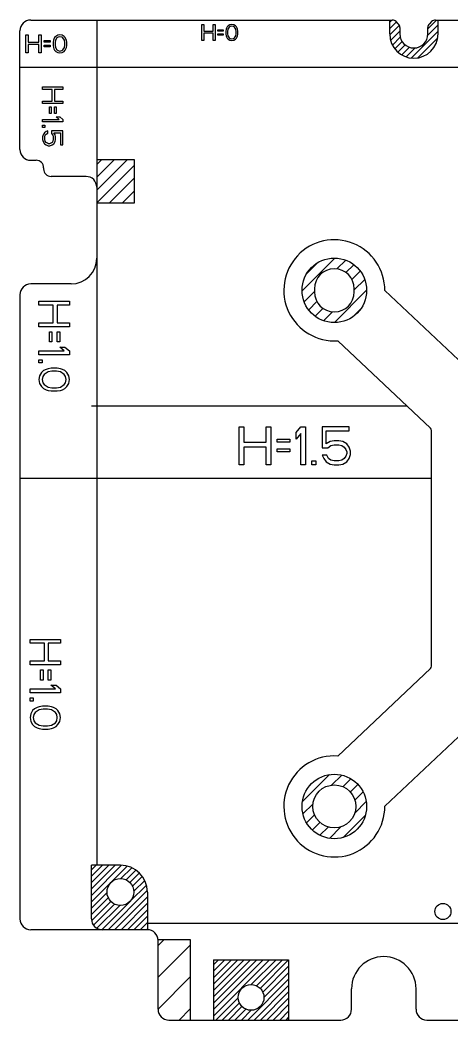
# Model space of a CAD drawing. Header units: millimetres. Extents: x 0 to 420, y 0 to 297.
# Drawn here: x 219.5 to 259.6, y 117.4 to 210.4 of the extents above; entities that cross this region are included whole.
import ezdxf

# ---------------------------------------------------------------- set-up
doc = ezdxf.new("R2010")
doc.units = ezdxf.units.MM
doc.header["$LTSCALE"] = 23.1
doc.layers.add('ASSEM_MEM', color=7, linetype='CONTINUOUS')

msp = doc.modelspace()

# ---------------------------------------------------------------- linework, layer by layer
at = {"layer": 'ASSEM_MEM', "color": 7, "linetype": 'CONTINUOUS'}
for p, q in [((220.462, 210.446), (253.862, 210.446)), ((258.362, 210.446), (264.812, 210.446)), ((219.462, 198.396), (219.462, 209.446)), ((220.462, 197.396), (220.962, 197.396)), ((221.662, 196.696), (221.662, 196.596)), ((225.612, 195.896), (222.362, 195.896)), ((224.212, 185.896), (220.462, 185.896)), ((219.462, 184.896), (219.462, 126.846)), ((227.112, 125.846), (220.462, 125.846)), ((250.312, 118.446), (250.312, 120.346)), ((256.312, 118.446), (256.312, 120.346)), ((235.312, 117.446), (237.462, 117.446)), ((244.462, 117.446), (249.312, 117.446)), ((257.312, 117.446), (290.312, 117.446))]:
    msp.add_line(p, q, dxfattribs=at)
at = {"layer": 'ASSEM_MEM', "color": 4, "linetype": 'CONTINUOUS'}
for p, q in [((226.612, 210.446), (226.612, 131.851)), ((253.862, 210.381), (253.856, 210.381)), ((253.862, 209.146), (253.862, 210.446)), ((253.862, 210.446), (254.105, 210.446)), ((254.665, 210.093), (254.458, 210.3)), ((257.765, 210.3), (257.558, 210.093)), ((258.119, 210.446), (258.362, 210.446)), ((258.362, 209.146), (258.362, 210.446)), ((254.812, 209.739), (254.812, 209.146)), ((257.412, 209.146), (257.412, 209.739)), ((220.011, 207.38), (220.011, 209.07)), ((220.011, 209.07), (220.222, 209.07)), ((220.222, 209.07), (220.222, 208.387)), ((220.222, 208.387), (221.208, 208.387)), ((221.208, 208.387), (221.208, 209.07)), ((221.208, 209.07), (221.419, 209.07)), ((221.419, 209.07), (221.419, 207.38)), ((221.701, 208.387), (221.701, 208.531)), ((221.701, 208.531), (222.264, 208.531)), ((222.264, 208.387), (221.701, 208.387)), ((222.264, 208.531), (222.264, 208.387)), ((222.581, 208.567), (222.546, 208.387)), ((222.546, 208.387), (222.546, 208.063)), ((222.617, 208.675), (222.581, 208.567)), ((222.687, 208.819), (222.617, 208.675)), ((222.793, 208.926), (222.687, 208.819)), ((222.757, 208.567), (222.722, 208.351)), ((222.722, 208.351), (222.722, 208.099)), ((222.898, 208.783), (222.757, 208.567)), ((222.969, 209.034), (222.793, 208.926)), ((223.004, 208.854), (222.898, 208.783)), ((223.18, 209.07), (222.969, 209.034)), ((223.18, 208.89), (223.004, 208.854)), ((223.391, 209.034), (223.18, 209.07)), ((223.356, 208.854), (223.18, 208.89)), ((223.462, 208.783), (223.356, 208.854)), ((223.567, 208.926), (223.391, 209.034)), ((223.602, 208.567), (223.462, 208.783)), ((223.673, 208.819), (223.567, 208.926)), ((223.638, 208.351), (223.602, 208.567)), ((223.638, 208.099), (223.638, 208.351)), ((223.743, 208.675), (223.673, 208.819)), ((223.778, 208.567), (223.743, 208.675)), ((223.814, 208.387), (223.778, 208.567)), ((223.814, 208.063), (223.814, 208.387)), ((220.222, 208.171), (220.222, 207.38)), ((221.208, 208.171), (220.222, 208.171)), ((221.208, 207.38), (221.208, 208.171)), ((221.701, 207.956), (221.701, 208.099)), ((221.701, 208.099), (222.264, 208.099)), ((222.264, 207.956), (221.701, 207.956)), ((222.264, 208.099), (222.264, 207.956)), ((222.546, 208.063), (222.581, 207.884)), ((222.581, 207.884), (222.617, 207.776)), ((222.617, 207.776), (222.687, 207.632)), ((222.687, 207.632), (222.793, 207.524)), ((222.722, 208.099), (222.757, 207.884)), ((222.757, 207.884), (222.898, 207.668)), ((222.793, 207.524), (222.969, 207.416)), ((222.898, 207.668), (223.004, 207.596)), ((222.969, 207.416), (223.18, 207.38)), ((223.004, 207.596), (223.18, 207.56)), ((223.18, 207.56), (223.356, 207.596)), ((223.18, 207.38), (223.391, 207.416)), ((223.356, 207.596), (223.462, 207.668)), ((223.391, 207.416), (223.567, 207.524)), ((223.462, 207.668), (223.602, 207.884)), ((223.567, 207.524), (223.673, 207.632)), ((223.602, 207.884), (223.638, 208.099)), ((223.673, 207.632), (223.743, 207.776)), ((223.743, 207.776), (223.778, 207.884)), ((223.778, 207.884), (223.814, 208.063)), ((220.222, 207.38), (220.011, 207.38)), ((221.419, 207.38), (221.208, 207.38)), ((219.462, 206.046), (264.812, 206.046)), ((230.112, 197.446), (226.612, 197.446)), ((230.112, 193.446), (230.112, 197.446)), ((226.612, 193.446), (230.112, 193.446)), ((246.862, 185.456), (246.862, 185.156)), ((250.562, 185.156), (250.562, 185.456)), ((253.412, 185.277), (261.316, 177.838)), ((221.227, 183.934), (221.227, 184.289)), ((221.227, 184.289), (224.067, 184.289)), ((224.067, 184.289), (224.067, 183.934)), ((222.557, 183.934), (221.227, 183.934)), ((222.557, 182.277), (222.557, 183.934)), ((222.919, 183.934), (222.919, 182.277)), ((224.067, 183.934), (222.919, 183.934)), ((221.227, 181.922), (221.227, 182.277)), ((221.227, 182.277), (222.557, 182.277)), ((224.067, 181.922), (221.227, 181.922)), ((222.194, 180.502), (222.194, 181.449)), ((222.194, 181.449), (222.436, 181.449)), ((222.436, 181.449), (222.436, 180.502)), ((222.919, 182.277), (224.067, 182.277)), ((222.919, 180.502), (222.919, 181.449)), ((222.919, 181.449), (223.161, 181.449)), ((223.161, 181.449), (223.161, 180.502)), ((224.067, 182.277), (224.067, 181.922)), ((222.436, 180.502), (222.194, 180.502)), ((223.161, 180.502), (222.919, 180.502)), ((257.667, 172.483), (249.025, 180.617)), ((221.227, 179.319), (221.227, 179.674)), ((221.227, 179.674), (223.584, 179.674)), ((223.584, 179.674), (223.161, 180.029)), ((223.161, 180.029), (223.644, 180.029)), ((223.644, 180.029), (224.067, 179.674)), ((224.067, 179.674), (224.067, 179.319)), ((224.067, 179.319), (221.227, 179.319)), ((221.227, 178.549), (221.227, 178.845)), ((221.227, 178.845), (221.529, 178.845)), ((221.529, 178.845), (221.529, 178.549)), ((221.529, 178.549), (221.227, 178.549)), ((221.469, 177.662), (221.288, 177.366)), ((221.65, 177.839), (221.469, 177.662)), ((221.892, 177.958), (221.65, 177.839)), ((222.073, 177.721), (221.711, 177.484)), ((222.073, 178.017), (221.892, 177.958)), ((222.375, 178.076), (222.073, 178.017)), ((222.436, 177.78), (222.073, 177.721)), ((222.919, 178.076), (222.375, 178.076)), ((222.859, 177.78), (222.436, 177.78)), ((223.221, 177.721), (222.859, 177.78)), ((223.221, 178.017), (222.919, 178.076)), ((223.403, 177.958), (223.221, 178.017)), ((223.584, 177.484), (223.221, 177.721)), ((223.644, 177.839), (223.403, 177.958)), ((223.826, 177.662), (223.644, 177.839)), ((224.007, 177.366), (223.826, 177.662)), ((221.288, 177.366), (221.227, 177.011)), ((221.227, 177.011), (221.288, 176.656)), ((221.59, 177.307), (221.529, 177.011)), ((221.529, 177.011), (221.59, 176.715)), ((221.711, 177.484), (221.59, 177.307)), ((221.59, 176.715), (221.711, 176.538)), ((223.705, 177.307), (223.584, 177.484)), ((223.584, 176.538), (223.705, 176.715)), ((223.765, 177.011), (223.705, 177.307)), ((223.705, 176.715), (223.765, 177.011)), ((224.067, 177.011), (224.007, 177.366)), ((224.007, 176.656), (224.067, 177.011)), ((221.288, 176.656), (221.469, 176.36)), ((221.469, 176.36), (221.65, 176.183)), ((221.65, 176.183), (221.892, 176.064)), ((221.711, 176.538), (222.073, 176.301)), ((221.892, 176.064), (222.073, 176.005)), ((222.073, 176.301), (222.436, 176.242)), ((222.073, 176.005), (222.375, 175.946)), ((222.375, 175.946), (222.919, 175.946)), ((222.436, 176.242), (222.859, 176.242)), ((222.859, 176.242), (223.221, 176.301)), ((222.919, 175.946), (223.221, 176.005)), ((223.221, 176.301), (223.584, 176.538)), ((223.221, 176.005), (223.403, 176.064)), ((223.403, 176.064), (223.644, 176.183)), ((223.644, 176.183), (223.826, 176.36)), ((223.826, 176.36), (224.007, 176.656)), ((255.475, 174.546), (226.112, 174.546)), ((257.762, 150.348), (257.762, 172.264)), ((219.462, 167.846), (257.762, 167.846)), ((220.397, 152.493), (220.397, 152.848)), ((220.397, 152.848), (223.237, 152.848)), ((223.237, 152.848), (223.237, 152.493)), ((221.727, 152.493), (220.397, 152.493)), ((221.727, 150.836), (221.727, 152.493)), ((222.089, 152.493), (222.089, 150.836)), ((223.237, 152.493), (222.089, 152.493)), ((220.397, 150.481), (220.397, 150.836)), ((220.397, 150.836), (221.727, 150.836)), ((222.089, 150.836), (223.237, 150.836)), ((223.237, 150.836), (223.237, 150.481)), ((223.237, 150.481), (220.397, 150.481)), ((221.364, 149.061), (221.364, 150.008)), ((221.364, 150.008), (221.606, 150.008)), ((221.606, 150.008), (221.606, 149.061)), ((222.089, 149.061), (222.089, 150.008)), ((222.089, 150.008), (222.331, 150.008)), ((222.331, 150.008), (222.331, 149.061)), ((249.025, 141.996), (257.667, 150.129)), ((221.606, 149.061), (221.364, 149.061)), ((222.331, 149.061), (222.089, 149.061)), ((220.397, 147.878), (220.397, 148.233)), ((220.397, 148.233), (222.754, 148.233)), ((223.237, 147.878), (220.397, 147.878)), ((222.754, 148.233), (222.331, 148.588)), ((222.331, 148.588), (222.814, 148.588)), ((222.814, 148.588), (223.237, 148.233)), ((223.237, 148.233), (223.237, 147.878)), ((220.397, 147.108), (220.397, 147.404)), ((220.397, 147.404), (220.699, 147.404)), ((220.699, 147.108), (220.397, 147.108)), ((220.699, 147.404), (220.699, 147.108)), ((220.639, 146.221), (220.458, 145.925)), ((220.82, 146.398), (220.639, 146.221)), ((220.881, 146.043), (220.76, 145.866)), ((221.062, 146.517), (220.82, 146.398)), ((221.243, 146.28), (220.881, 146.043)), ((221.243, 146.576), (221.062, 146.517)), ((221.545, 146.635), (221.243, 146.576)), ((221.606, 146.339), (221.243, 146.28)), ((222.089, 146.635), (221.545, 146.635)), ((222.029, 146.339), (221.606, 146.339)), ((222.391, 146.28), (222.029, 146.339)), ((222.391, 146.576), (222.089, 146.635)), ((222.573, 146.517), (222.391, 146.576)), ((222.754, 146.043), (222.391, 146.28)), ((222.814, 146.398), (222.573, 146.517)), ((222.875, 145.866), (222.754, 146.043)), ((222.996, 146.221), (222.814, 146.398)), ((223.177, 145.925), (222.996, 146.221)), ((220.458, 145.925), (220.397, 145.57)), ((220.397, 145.57), (220.458, 145.215)), ((220.458, 145.215), (220.639, 144.919)), ((220.76, 145.866), (220.699, 145.57)), ((220.699, 145.57), (220.76, 145.274)), ((220.76, 145.274), (220.881, 145.097)), ((220.881, 145.097), (221.243, 144.86)), ((222.391, 144.86), (222.754, 145.097)), ((222.754, 145.097), (222.875, 145.274)), ((222.935, 145.57), (222.875, 145.866)), ((222.875, 145.274), (222.935, 145.57)), ((222.996, 144.919), (223.177, 145.215)), ((223.237, 145.57), (223.177, 145.925)), ((223.177, 145.215), (223.237, 145.57)), ((220.639, 144.919), (220.82, 144.742)), ((220.82, 144.742), (221.062, 144.623)), ((221.062, 144.623), (221.243, 144.564)), ((221.243, 144.86), (221.606, 144.801)), ((221.243, 144.564), (221.545, 144.505)), ((221.545, 144.505), (222.089, 144.505)), ((221.606, 144.801), (222.029, 144.801)), ((222.029, 144.801), (222.391, 144.86)), ((222.089, 144.505), (222.391, 144.564)), ((222.391, 144.564), (222.573, 144.623)), ((222.573, 144.623), (222.814, 144.742)), ((222.814, 144.742), (222.996, 144.919)), ((261.316, 144.775), (253.412, 137.335)), ((226.112, 126.846), (226.112, 131.846)), ((228.812, 131.846), (226.112, 131.846)), ((231.312, 129.346), (231.312, 125.846)), ((231.312, 125.846), (227.112, 125.846)), ((231.236, 126.446), (313.712, 126.446)), ((232.312, 118.446), (232.312, 124.946)), ((232.312, 124.946), (235.312, 124.946)), ((235.312, 124.946), (235.312, 117.446)), ((237.462, 123.046), (237.462, 117.446)), ((237.462, 123.046), (244.462, 123.046)), ((244.462, 123.046), (244.462, 117.446)), ((233.312, 117.446), (235.312, 117.446)), ((237.462, 117.446), (244.462, 117.446))]:
    msp.add_line(p, q, dxfattribs=at)
at = {"layer": 'ASSEM_MEM', "color": 2, "linetype": 'CONTINUOUS'}
for p, q in [((253.862, 210.244), (254.064, 210.446)), ((253.862, 209.65), (254.485, 210.273)), ((257.412, 209.636), (258.222, 210.446)), ((253.863, 209.058), (254.762, 209.956)), ((253.944, 208.544), (254.812, 209.412)), ((255.872, 206.909), (258.362, 209.398)), ((257.407, 209.038), (258.362, 209.992)), ((254.111, 208.117), (254.845, 208.852)), ((254.343, 207.756), (255.023, 208.436)), ((256.485, 206.927), (258.331, 208.773)), ((254.632, 207.451), (255.307, 208.125)), ((254.978, 207.203), (255.691, 207.916)), ((255.386, 207.016), (256.22, 207.851)), ((226.612, 197.01), (227.048, 197.446)), ((226.612, 195.822), (228.236, 197.446)), ((226.612, 194.634), (229.424, 197.446)), ((226.612, 193.446), (230.112, 196.946)), ((227.8, 193.446), (230.112, 195.758)), ((228.988, 193.446), (230.112, 194.57)), ((245.712, 185.246), (248.772, 188.306)), ((246.157, 186.879), (247.139, 187.86)), ((248.945, 187.291), (249.768, 188.114)), ((249.797, 186.955), (250.532, 187.691)), ((250.348, 186.319), (251.122, 187.092)), ((250.562, 185.344), (251.536, 186.318)), ((245.904, 184.25), (246.862, 185.208)), ((248.712, 182.306), (251.712, 185.306)), ((246.327, 183.486), (247.096, 184.254)), ((246.926, 182.896), (247.662, 183.633)), ((247.7, 182.482), (248.533, 183.315)), ((250.466, 182.873), (251.145, 183.552)), ((245.747, 137.763), (248.255, 140.271)), ((248.462, 139.29), (249.398, 140.227)), ((249.503, 139.143), (250.245, 139.885)), ((250.195, 138.648), (250.903, 139.355)), ((250.625, 137.889), (251.391, 138.656)), ((250.615, 136.692), (251.678, 137.755)), ((245.791, 136.62), (246.728, 137.556)), ((246.133, 135.773), (246.875, 136.515)), ((246.663, 135.115), (247.37, 135.823)), ((249.532, 134.42), (251.598, 136.486)), ((247.362, 134.627), (248.128, 135.393)), ((248.263, 134.34), (249.326, 135.403)), ((226.112, 131.413), (226.545, 131.846)), ((226.112, 130.819), (227.139, 131.846)), ((226.112, 130.225), (227.733, 131.846)), ((226.112, 129.631), (228.327, 131.846)), ((226.112, 129.037), (228.919, 131.844)), ((226.112, 128.443), (229.436, 131.767)), ((228.858, 130.595), (229.873, 131.61)), ((229.337, 130.48), (230.249, 131.392)), ((229.688, 130.237), (230.572, 131.121)), ((229.936, 129.892), (230.845, 130.8)), ((230.06, 129.421), (231.066, 130.427)), ((226.112, 127.849), (227.563, 129.3)), ((227.673, 125.846), (231.308, 129.481)), ((229.72, 128.487), (231.226, 129.994)), ((226.112, 127.255), (227.678, 128.821)), ((226.126, 126.676), (227.92, 128.47)), ((227.079, 125.847), (229.671, 128.438)), ((228.267, 125.846), (231.312, 128.891)), ((226.303, 126.258), (228.266, 128.222)), ((226.616, 125.978), (228.737, 128.098)), ((228.861, 125.846), (231.312, 128.297)), ((229.455, 125.846), (231.312, 127.703)), ((230.049, 125.846), (231.312, 127.109)), ((230.643, 125.846), (231.312, 126.515)), ((231.237, 125.846), (231.312, 125.921)), ((232.312, 124.386), (232.872, 124.946)), ((232.312, 121.416), (235.312, 124.416)), ((237.462, 122.568), (237.94, 123.046)), ((237.462, 121.974), (238.534, 123.046)), ((237.462, 121.38), (239.128, 123.046)), ((237.462, 120.786), (239.722, 123.046)), ((237.462, 120.192), (240.316, 123.046)), ((237.462, 119.598), (240.91, 123.046)), ((237.462, 119.004), (241.504, 123.046)), ((237.462, 118.41), (242.098, 123.046)), ((237.462, 117.816), (242.692, 123.046)), ((240.986, 120.746), (243.286, 123.046)), ((241.468, 120.634), (243.88, 123.046)), ((241.816, 120.389), (244.462, 123.034)), ((242.057, 120.036), (244.462, 122.44)), ((242.162, 119.546), (244.462, 121.846)), ((232.312, 118.446), (235.312, 121.446)), ((240.656, 117.446), (244.462, 121.252)), ((241.25, 117.446), (244.462, 120.658)), ((241.844, 117.446), (244.462, 120.064)), ((237.686, 117.446), (239.762, 119.522)), ((238.28, 117.446), (239.874, 119.04)), ((242.438, 117.446), (244.462, 119.47)), ((234.282, 117.446), (235.312, 118.476)), ((238.874, 117.446), (240.119, 118.692)), ((239.468, 117.446), (240.472, 118.451)), ((240.062, 117.446), (240.962, 118.346)), ((243.032, 117.446), (244.462, 118.876)), ((243.626, 117.446), (244.462, 118.282)), ((244.22, 117.446), (244.462, 117.688))]:
    msp.add_line(p, q, dxfattribs=at)
at = {"layer": 'ASSEM_MEM', "color": 40, "linetype": 'CONTINUOUS'}
for p, q in [((236.391, 208.533), (236.391, 210.023)), ((236.391, 210.023), (236.577, 210.023)), ((236.577, 210.023), (236.577, 209.42)), ((236.577, 209.42), (237.446, 209.42)), ((237.446, 209.42), (237.446, 210.023)), ((237.446, 210.023), (237.633, 210.023)), ((237.633, 210.023), (237.633, 208.533)), ((237.881, 209.42), (237.881, 209.547)), ((237.881, 209.547), (238.378, 209.547)), ((238.378, 209.42), (237.881, 209.42)), ((238.378, 209.547), (238.378, 209.42)), ((238.657, 209.579), (238.626, 209.42)), ((238.626, 209.42), (238.626, 209.135)), ((238.688, 209.674), (238.657, 209.579)), ((238.75, 209.801), (238.688, 209.674)), ((238.843, 209.896), (238.75, 209.801)), ((238.812, 209.579), (238.781, 209.389)), ((238.781, 209.389), (238.781, 209.167)), ((238.936, 209.769), (238.812, 209.579)), ((238.998, 209.991), (238.843, 209.896)), ((239.03, 209.832), (238.936, 209.769)), ((239.185, 210.023), (238.998, 209.991)), ((239.185, 209.864), (239.03, 209.832)), ((239.371, 209.991), (239.185, 210.023)), ((239.34, 209.832), (239.185, 209.864)), ((239.433, 209.769), (239.34, 209.832)), ((239.526, 209.896), (239.371, 209.991)), ((239.557, 209.579), (239.433, 209.769)), ((239.619, 209.801), (239.526, 209.896)), ((239.588, 209.389), (239.557, 209.579)), ((239.588, 209.167), (239.588, 209.389)), ((239.681, 209.674), (239.619, 209.801)), ((239.712, 209.579), (239.681, 209.674)), ((239.743, 209.42), (239.712, 209.579)), ((239.743, 209.135), (239.743, 209.42)), ((236.577, 208.533), (236.391, 208.533)), ((236.577, 209.23), (236.577, 208.533)), ((237.446, 209.23), (236.577, 209.23)), ((237.446, 208.533), (237.446, 209.23)), ((237.633, 208.533), (237.446, 208.533)), ((237.881, 209.04), (237.881, 209.167)), ((237.881, 209.167), (238.378, 209.167)), ((238.378, 209.04), (237.881, 209.04)), ((238.378, 209.167), (238.378, 209.04)), ((238.626, 209.135), (238.657, 208.977)), ((238.657, 208.977), (238.688, 208.881)), ((238.688, 208.881), (238.75, 208.755)), ((238.75, 208.755), (238.843, 208.659)), ((238.781, 209.167), (238.812, 208.977)), ((238.812, 208.977), (238.936, 208.786)), ((238.843, 208.659), (238.998, 208.564)), ((238.936, 208.786), (239.03, 208.723)), ((238.998, 208.564), (239.185, 208.533)), ((239.03, 208.723), (239.185, 208.691)), ((239.185, 208.691), (239.34, 208.723)), ((239.185, 208.533), (239.371, 208.564)), ((239.34, 208.723), (239.433, 208.786)), ((239.371, 208.564), (239.526, 208.659)), ((239.433, 208.786), (239.557, 208.977)), ((239.526, 208.659), (239.619, 208.755)), ((239.557, 208.977), (239.588, 209.167)), ((239.619, 208.755), (239.681, 208.881)), ((239.681, 208.881), (239.712, 208.977)), ((239.712, 208.977), (239.743, 209.135)), ((221.571, 203.989), (221.571, 204.222)), ((221.571, 204.222), (223.433, 204.222)), ((222.443, 203.989), (221.571, 203.989)), ((222.443, 202.903), (222.443, 203.989)), ((222.681, 203.989), (222.681, 202.903)), ((223.433, 203.989), (222.681, 203.989)), ((223.433, 204.222), (223.433, 203.989)), ((221.571, 202.67), (221.571, 202.903)), ((221.571, 202.903), (222.443, 202.903)), ((222.681, 202.903), (223.433, 202.903)), ((223.433, 202.903), (223.433, 202.67)), ((223.433, 202.67), (221.571, 202.67)), ((222.205, 201.739), (222.205, 202.359)), ((222.205, 202.359), (222.364, 202.359)), ((222.364, 202.359), (222.364, 201.739)), ((222.681, 201.739), (222.681, 202.359)), ((222.681, 202.359), (222.839, 202.359)), ((222.839, 202.359), (222.839, 201.739)), ((221.571, 200.963), (221.571, 201.195)), ((221.571, 201.195), (223.116, 201.195)), ((223.433, 200.963), (221.571, 200.963)), ((222.364, 201.739), (222.205, 201.739)), ((222.839, 201.739), (222.681, 201.739)), ((223.116, 201.195), (222.839, 201.428)), ((222.839, 201.428), (223.156, 201.428)), ((223.156, 201.428), (223.433, 201.195)), ((223.433, 201.195), (223.433, 200.963)), ((221.571, 200.458), (221.571, 200.652)), ((221.571, 200.652), (221.769, 200.652)), ((221.769, 200.458), (221.571, 200.458)), ((221.73, 199.954), (221.611, 199.76)), ((221.888, 200.07), (221.73, 199.954)), ((221.769, 200.652), (221.769, 200.458)), ((222.047, 200.148), (221.888, 200.07)), ((222.047, 199.915), (222.047, 200.148)), ((222.403, 200.148), (222.403, 199.876)), ((223.433, 200.148), (222.403, 200.148)), ((222.72, 199.76), (222.601, 199.954)), ((222.601, 199.954), (223.235, 199.954)), ((223.235, 199.954), (223.235, 198.829)), ((223.433, 198.829), (223.433, 200.148)), ((221.611, 199.76), (221.571, 199.566)), ((221.571, 199.566), (221.571, 199.333)), ((221.571, 199.333), (221.611, 199.139)), ((221.611, 199.139), (221.73, 198.945)), ((221.769, 199.566), (221.809, 199.721)), ((221.769, 199.333), (221.769, 199.566)), ((221.809, 199.178), (221.769, 199.333)), ((221.809, 199.721), (221.888, 199.837)), ((221.888, 199.061), (221.809, 199.178)), ((221.888, 199.837), (222.047, 199.915)), ((222.007, 198.984), (221.888, 199.061)), ((222.443, 199.061), (222.324, 198.984)), ((222.403, 199.876), (222.522, 199.721)), ((222.522, 199.178), (222.443, 199.061)), ((222.522, 199.721), (222.562, 199.566)), ((222.562, 199.333), (222.522, 199.178)), ((222.562, 199.566), (222.562, 199.333)), ((222.601, 198.945), (222.72, 199.139)), ((222.76, 199.566), (222.72, 199.76)), ((222.72, 199.139), (222.76, 199.333)), ((222.76, 199.333), (222.76, 199.566)), ((221.73, 198.945), (221.888, 198.829)), ((221.888, 198.829), (222.086, 198.751)), ((222.126, 198.945), (222.007, 198.984)), ((222.086, 198.751), (222.245, 198.751)), ((222.205, 198.945), (222.126, 198.945)), ((222.324, 198.984), (222.205, 198.945)), ((222.245, 198.751), (222.443, 198.829)), ((222.443, 198.829), (222.601, 198.945)), ((223.235, 198.829), (223.433, 198.829)), ((239.861, 169.07), (239.861, 172.6)), ((239.861, 172.6), (240.302, 172.6)), ((240.302, 172.6), (240.302, 171.173)), ((242.361, 171.173), (242.361, 172.6)), ((242.361, 172.6), (242.803, 172.6)), ((242.803, 172.6), (242.803, 169.07)), ((245.156, 172.074), (245.597, 172.6)), ((245.156, 171.473), (245.156, 172.074)), ((245.597, 172.6), (246.038, 172.6)), ((246.038, 172.6), (246.038, 169.07)), ((247.583, 172.6), (247.583, 170.647)), ((250.083, 172.6), (247.583, 172.6)), ((247.951, 171.023), (247.951, 172.225)), ((247.951, 172.225), (250.083, 172.225)), ((250.083, 172.225), (250.083, 172.6)), ((240.302, 171.173), (242.361, 171.173)), ((243.391, 171.173), (243.391, 171.473)), ((243.391, 171.473), (244.568, 171.473)), ((244.568, 171.173), (243.391, 171.173)), ((244.568, 171.473), (244.568, 171.173)), ((245.597, 171.999), (245.156, 171.473)), ((245.597, 169.07), (245.597, 171.999)), ((248.318, 171.248), (247.951, 171.023)), ((248.686, 171.323), (248.318, 171.248)), ((249.127, 171.323), (248.686, 171.323)), ((249.495, 171.248), (249.127, 171.323)), ((249.863, 171.023), (249.495, 171.248)), ((240.302, 170.722), (240.302, 169.07)), ((242.361, 170.722), (240.302, 170.722)), ((242.361, 169.07), (242.361, 170.722)), ((243.391, 170.272), (243.391, 170.572)), ((243.391, 170.572), (244.568, 170.572)), ((244.568, 170.272), (243.391, 170.272)), ((244.568, 170.572), (244.568, 170.272)), ((247.583, 170.647), (248.098, 170.647)), ((248.098, 170.647), (248.392, 170.873)), ((248.392, 170.873), (248.686, 170.948)), ((248.686, 170.948), (249.127, 170.948)), ((249.127, 170.948), (249.421, 170.873)), ((249.421, 170.873), (249.642, 170.722)), ((249.642, 170.722), (249.789, 170.497)), ((249.789, 170.497), (249.863, 170.272)), ((250.083, 170.722), (249.863, 171.023)), ((249.863, 170.272), (249.863, 170.122)), ((250.23, 170.347), (250.083, 170.722)), ((250.23, 170.046), (250.23, 170.347)), ((246.627, 169.07), (246.627, 169.446)), ((246.627, 169.446), (246.994, 169.446)), ((246.994, 169.446), (246.994, 169.07)), ((247.583, 169.971), (247.73, 169.671)), ((248.024, 169.971), (247.583, 169.971)), ((247.73, 169.671), (247.951, 169.371)), ((247.951, 169.371), (248.318, 169.145)), ((248.171, 169.671), (248.024, 169.971)), ((248.392, 169.521), (248.171, 169.671)), ((248.686, 169.446), (248.392, 169.521)), ((249.127, 169.446), (248.686, 169.446)), ((249.421, 169.521), (249.127, 169.446)), ((249.642, 169.671), (249.421, 169.521)), ((249.495, 169.145), (249.863, 169.371)), ((249.789, 169.896), (249.642, 169.671)), ((249.863, 170.122), (249.789, 169.896)), ((249.863, 169.371), (250.083, 169.671)), ((250.083, 169.671), (250.23, 170.046)), ((240.302, 169.07), (239.861, 169.07)), ((242.803, 169.07), (242.361, 169.07)), ((246.038, 169.07), (245.597, 169.07)), ((246.994, 169.07), (246.627, 169.07)), ((248.318, 169.145), (248.686, 169.07)), ((248.686, 169.07), (249.127, 169.07)), ((249.127, 169.07), (249.495, 169.145))]:
    msp.add_line(p, q, dxfattribs=at)
at = {"layer": 'ASSEM_MEM', "color": 4, "linetype": 'CONTINUOUS'}
for centre, radius in [((248.712, 185.306), 3), ((248.712, 137.306), 3), ((248.712, 137.306), 2), ((228.812, 129.346), 1.25), ((240.962, 119.546), 1.2)]:
    msp.add_circle(centre, radius, dxfattribs=at)
at = {"layer": 'ASSEM_MEM', "color": 7, "linetype": 'CONTINUOUS'}
msp.add_circle((258.817, 127.536), 0.75, dxfattribs=at)
for centre, radius, start, end in [((220.462, 209.446), 1, 90, 180), ((220.462, 198.396), 1, 180, 270), ((220.962, 196.696), 0.7, 0, 90), ((222.362, 196.596), 0.7, 180, 270), ((225.612, 194.896), 1, 0, 90), ((224.212, 188.296), 2.4, 270, 360), ((220.462, 184.896), 1, 90, 180), ((220.462, 126.846), 1, 180, 270), ((231.312, 124.846), 1, 0, 90), ((253.312, 120.346), 3, 0, 180), ((249.312, 118.446), 1, 270, 360), ((257.312, 118.446), 1, 180, 270)]:
    msp.add_arc(centre, radius, start, end, dxfattribs=at)
at = {"layer": 'ASSEM_MEM', "color": 4, "linetype": 'CONTINUOUS'}
for centre, radius, start, end in [((254.105, 209.946), 0.5, 45, 90), ((258.119, 209.946), 0.5, 90, 135), ((254.312, 209.739), 0.5, 0, 45), ((257.912, 209.739), 0.5, 135, 180), ((256.112, 209.146), 2.25, 180, 360), ((256.112, 209.146), 1.3, 180, 360), ((248.712, 185.306), 4.7, 359.64589, 273.82552), ((248.712, 185.456), 1.85, 0, 180), ((248.712, 185.156), 1.85, 180, 360), ((257.462, 172.264), 0.3, 0, 46.7357), ((257.462, 150.348), 0.3, 313.2643, 360), ((248.712, 137.306), 4.7, 86.17448, 0.35411), ((228.812, 129.346), 2.5, 0, 90), ((227.112, 126.846), 1, 180, 270), ((233.312, 118.446), 1, 180, 270)]:
    msp.add_arc(centre, radius, start, end, dxfattribs=at)

doc.saveas('drawing.dxf')
